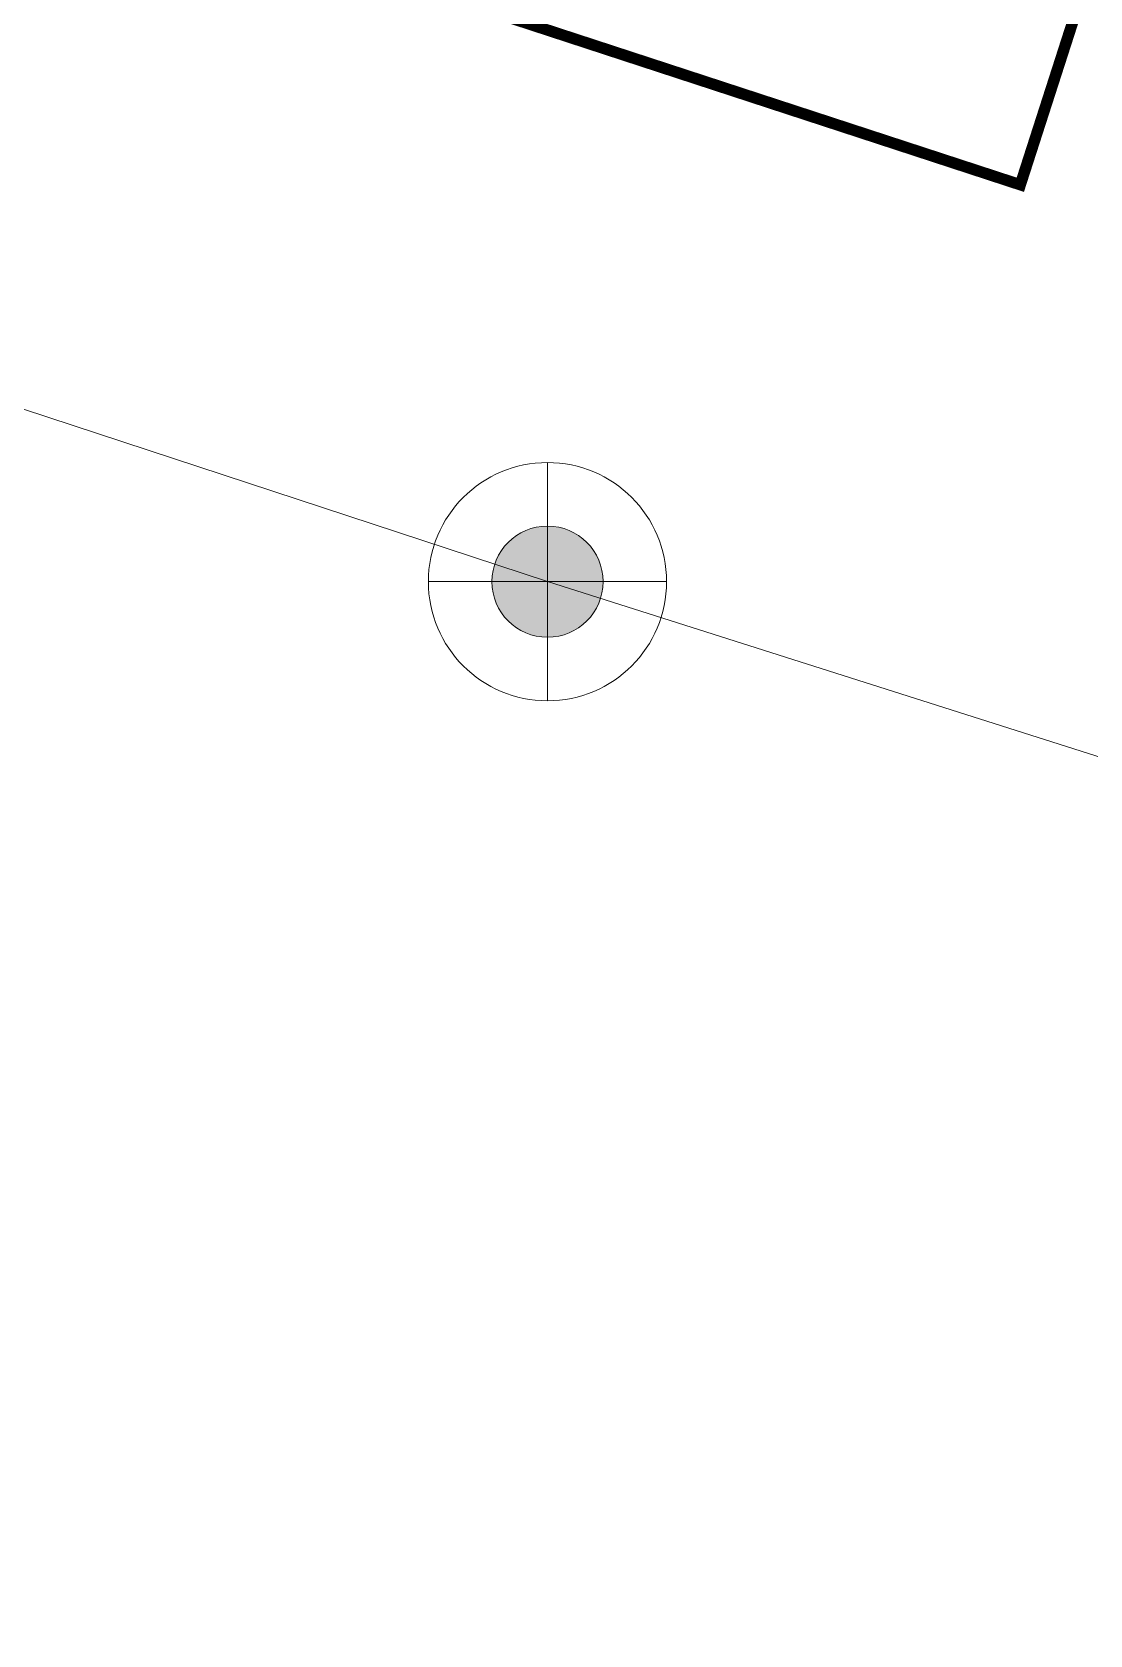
# Model space of a CAD drawing. Header units: inches. Extents: x 350994 to 353538, y 1581369 to 1583842.
# Drawn here: x 351450.48 to 351459.8, y 1583191.11 to 1583205.24 of the extents above; entities that cross this region are included whole.
import ezdxf

# ---------------------------------------------------------------- set-up
doc = ezdxf.new("R2010")
doc.units = ezdxf.units.IN
doc.header["$MEASUREMENT"] = 0
doc.layers.add('BOUNDARY', color=5, linetype='Continuous')
doc.layers.add('EP TF', color=5, linetype='Continuous')
doc.styles.get("Standard").update_dxf_attribs({"font": 'arial.ttf'})
doc.linetypes.add('SILT_FENCE', pattern='A,0.5,-0.2,["EP",Standard,S=0.1,R=0,X=-0.1,Y=-0.05],-0.2', length=0.9)

# ---------------------------------------------------------------- blocks, each defined once
blk = doc.blocks.new('EP1')
at = {"layer": 'EP TF', "lineweight": 5}
h = blk.add_hatch(color=252, dxfattribs=at)
edge = h.paths.add_edge_path()
edge.add_arc((351339.771, 1583222.914), 0.49, 0, 360)
at = {"layer": 'EP TF', "color": 252, "lineweight": 5}
for points in [[(351339.771, 1583223.964), (351339.771, 1583221.864)], [(351338.721, 1583222.914), (351340.821, 1583222.914)]]:
    blk.add_lwpolyline(points, dxfattribs=at)
for radius in [1.05, 0.49]:
    blk.add_circle((351339.771, 1583222.914), radius, dxfattribs=at)

msp = doc.modelspace()

# ---------------------------------------------------------------- linework, layer by layer
at = {"layer": 'BOUNDARY', "lineweight": 5, "const_width": 0.1, "elevation": 100.418}
msp.add_lwpolyline([(351459.681, 1583205.419), (351459.19, 1583203.894), (351450.836, 1583206.628)], dxfattribs=at)
at = {"layer": 'EP TF', "color": 252, "linetype": 'SILT_FENCE', "lineweight": 5, "ltscale": 6, "elevation": 98.457}
msp.add_lwpolyline([(351860.599, 1583050.457), (351843.117, 1583054.927), (351805.428, 1583069.434), (351749.996, 1583088.043), (351693.324, 1583107.195), (351559.818, 1583166.634), (351530.996, 1583175.986), (351505.516, 1583184.189), (351479.554, 1583192.598), (351455.022, 1583200.395), (351427.507, 1583209.446), (351401.181, 1583217.744), (351377.104, 1583229.332), (351383.888, 1583253.394), (351390.184, 1583276.102), (351398.171, 1583304.68), (351406.613, 1583334.671), (351412.571, 1583355.244), (351419.656, 1583379.976), (351427.743, 1583409.247), (351437.315, 1583441.687)], dxfattribs=at)

# ---------------------------------------------------------------- block references
at = {"layer": 'EP TF', "color": 1, "lineweight": 5}
msp.add_blockref('EP1', (115.251, -22.519, 98.457), dxfattribs=at)

doc.saveas('drawing.dxf')
